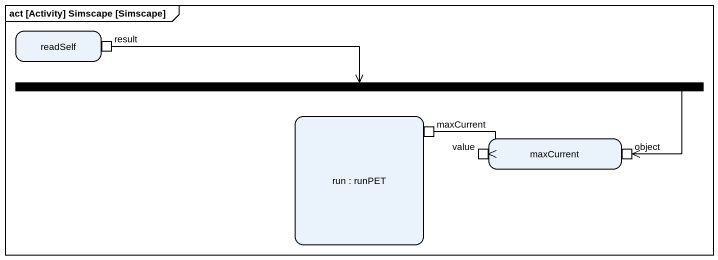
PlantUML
@startuml
mainframe act [Activity] Simscape [Simscape]
hide empty description
state readSelf {
  state result <<outputPin>>
}
state fork1 <<fork>>
state "run : runPET" as run {
  state maxCurrent <<outputPin>>
}
state "maxCurrent" as maxCurrent_2 {
  state value <<inputPin>>
  state "object" as object_ <<inputPin>>
}
result -right-> fork1
fork1 -right-> object_
maxCurrent -right-> value
@enduml
